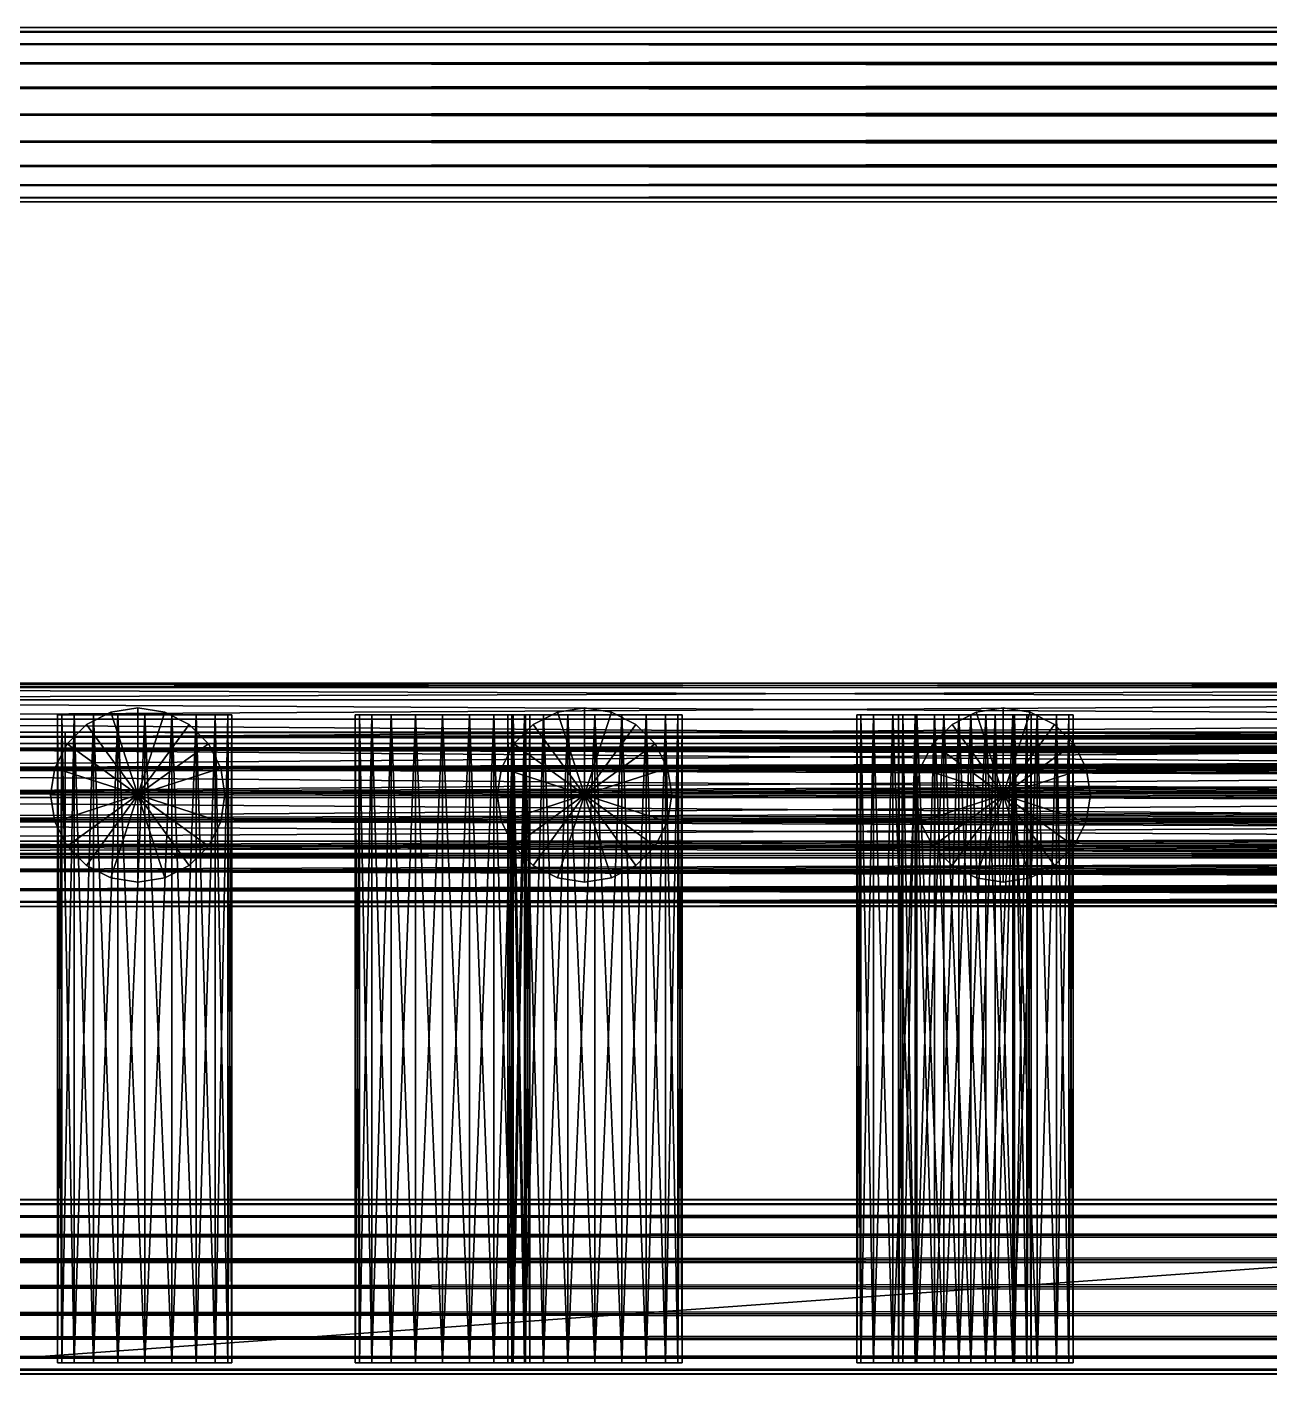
# Model space of a CAD drawing. Extents: x 51658 to 54704, y -20804 to -20635.
# Drawn here: x 53249.04 to 53284.63, y -20727.65 to -20688.29 of the extents above; entities that cross this region are included whole.
import ezdxf

# ---------------------------------------------------------------- set-up
doc = ezdxf.new("R2010")
doc.units = 0
doc.header["$MEASUREMENT"] = 0
for name, color, linetype in [('CABLEBASE__120_', 7, 'CONTINUOUS'), ('CABLEBASE__121_', 7, 'CONTINUOUS'), ('CABLEBASE__122_', 7, 'CONTINUOUS'), ('CABLEBASE__1__3', 7, 'CONTINUOUS'), ('CABLEBASE__37_', 7, 'CONTINUOUS'), ('CABLEBASE__38_', 7, 'CONTINUOUS'), ('CABLEBASE__39_', 7, 'CONTINUOUS'), ('CABLEBASE__41_', 7, 'CONTINUOUS'), ('CABLEBASE__42_', 7, 'CONTINUOUS'), ('CABLEBASE__44_', 7, 'CONTINUOUS'), ('CABLEBASE__45_', 7, 'CONTINUOUS'), ('CABLEBASE__47_', 7, 'CONTINUOUS'), ('CABLEBASE__49_', 7, 'CONTINUOUS'), ('CABLEBASE__51_', 7, 'CONTINUOUS'), ('CABLEBASE__88_', 7, 'CONTINUOUS'), ('PINES1__1_', 2, 'CONTINUOUS'), ('PINES1__2_', 2, 'CONTINUOUS')]:
    doc.layers.add(name, color=color, linetype=linetype)

msp = doc.modelspace()

# ---------------------------------------------------------------- meshes
at = {"layer": 'CABLEBASE__120_', "color": 7}
mesh = msp.add_polyface(dxfattribs=at)
corners = [(53224.064073, -20708.814268, 19753.75577), (53224.064073, -20708.117347, 19754.110869), (53224.064073, -20707.564267, 19754.663949), (53224.064073, -20707.209168, 19755.36087), (53224.064073, -20707.08681, 19756.133413), (53224.064073, -20707.209169, 19756.905956), (53224.064073, -20707.564268, 19757.602877), (53224.064073, -20708.117347, 19758.155956), (53224.064073, -20708.814268, 19758.511055), (53224.064073, -20709.586811, 19758.633414), (53224.064073, -20710.359354, 19758.511055), (53224.064073, -20711.056274, 19758.155956), (53224.064073, -20711.609354, 19757.602877), (53224.064073, -20711.964453, 19756.905956), (53224.064073, -20712.086811, 19756.133413), (53224.064073, -20711.964453, 19755.360871), (53224.064073, -20711.609354, 19754.66395), (53224.064073, -20711.056274, 19754.110871), (53224.064073, -20710.359354, 19753.755772), (53224.064073, -20709.586811, 19753.633413), (53318.860236, -20708.814268, 19753.75577), (53318.860236, -20708.117347, 19754.110869), (53318.860236, -20707.564267, 19754.663949), (53318.860236, -20707.209168, 19755.36087), (53318.860236, -20707.08681, 19756.133413), (53318.860236, -20707.209169, 19756.905956), (53318.860236, -20707.564268, 19757.602877), (53318.860236, -20708.117347, 19758.155956), (53318.860236, -20708.814268, 19758.511055), (53318.860236, -20709.586811, 19758.633414), (53318.860236, -20710.359354, 19758.511055), (53318.860236, -20711.056274, 19758.155956), (53318.860236, -20711.609354, 19757.602877), (53318.860236, -20711.964453, 19756.905956), (53318.860236, -20712.086811, 19756.133413), (53318.860236, -20711.964453, 19755.360871), (53318.860236, -20711.609354, 19754.66395), (53318.860236, -20711.056274, 19754.110871), (53318.860236, -20710.359354, 19753.755772), (53318.860236, -20709.586811, 19753.633413), (53224.064073, -20709.586811, 19756.133413), (53318.860236, -20709.586811, 19756.133413)]
mesh.append_faces([[corners[k] for k in face] for face in [(20, 21, 0), (21, 1, 0), (21, 22, 1), (22, 2, 1), (22, 23, 2), (23, 3, 2), (23, 24, 3), (24, 4, 3), (24, 25, 4), (25, 5, 4), (25, 26, 5), (26, 6, 5), (26, 27, 6), (27, 7, 6), (27, 28, 7), (28, 8, 7), (28, 29, 8), (29, 9, 8), (29, 30, 9), (30, 10, 9), (30, 31, 10), (31, 11, 10), (31, 32, 11), (32, 12, 11), (32, 33, 12), (33, 13, 12), (33, 34, 13), (34, 14, 13), (34, 35, 14), (35, 15, 14), (35, 36, 15), (36, 16, 15), (36, 37, 16), (37, 17, 16), (37, 38, 17), (38, 18, 17), (38, 39, 18), (39, 19, 18), (39, 20, 19), (20, 0, 19), (41, 39, 38), (41, 38, 37), (41, 20, 39), (41, 37, 36), (41, 21, 20), (41, 36, 35), (41, 22, 21), (41, 35, 34), (41, 23, 22), (41, 34, 33), (41, 24, 23), (41, 33, 32), (41, 25, 24), (41, 32, 31), (41, 26, 25), (41, 31, 30), (41, 27, 26), (41, 30, 29), (41, 28, 27), (41, 29, 28), (40, 18, 19), (40, 19, 0), (40, 17, 18), (40, 0, 1), (40, 16, 17), (40, 1, 2), (40, 15, 16), (40, 2, 3), (40, 14, 15), (40, 3, 4), (40, 13, 14), (40, 4, 5), (40, 12, 13), (40, 5, 6), (40, 11, 12), (40, 6, 7), (40, 10, 11), (40, 7, 8), (40, 9, 10), (40, 8, 9)]], dxfattribs={"color": 7})
at = {"layer": 'CABLEBASE__121_', "color": 7}
mesh = msp.add_polyface(dxfattribs=at)
corners = [(53277.679767, -20726.56404, 19756.260853), (53277.324668, -20726.56404, 19755.563932), (53276.771588, -20726.56404, 19755.010852), (53276.074667, -20726.56404, 19754.655753), (53275.302124, -20726.56404, 19754.533395), (53274.529581, -20726.56404, 19754.655753), (53273.83266, -20726.56404, 19755.010852), (53273.279581, -20726.56404, 19755.563932), (53272.924482, -20726.56404, 19756.260853), (53272.802123, -20726.56404, 19757.033396), (53272.924482, -20726.56404, 19757.805938), (53273.279581, -20726.56404, 19758.502859), (53273.832661, -20726.56404, 19759.055939), (53274.529581, -20726.56404, 19759.411037), (53275.302124, -20726.56404, 19759.533396), (53276.074666, -20726.56404, 19759.411037), (53276.771587, -20726.56404, 19759.055938), (53277.324667, -20726.56404, 19758.502859), (53277.679765, -20726.56404, 19757.805938), (53277.802124, -20726.56404, 19757.033396), (53277.679767, -20707.989583, 19756.260853), (53277.324668, -20707.989583, 19755.563932), (53276.771588, -20707.989583, 19755.010852), (53276.074667, -20707.989583, 19754.655753), (53275.302124, -20707.989583, 19754.533395), (53274.529581, -20707.989583, 19754.655753), (53273.83266, -20707.989583, 19755.010852), (53273.279581, -20707.989583, 19755.563932), (53272.924482, -20707.989583, 19756.260853), (53272.802123, -20707.989583, 19757.033396), (53272.924482, -20707.989583, 19757.805938), (53273.279581, -20707.989583, 19758.502859), (53273.832661, -20707.989583, 19759.055939), (53274.529581, -20707.989583, 19759.411037), (53275.302124, -20707.989583, 19759.533396), (53276.074666, -20707.989583, 19759.411037), (53276.771587, -20707.989583, 19759.055938), (53277.324667, -20707.989583, 19758.502859), (53277.679765, -20707.989583, 19757.805938), (53277.802124, -20707.989583, 19757.033396), (53275.302124, -20726.56404, 19757.033396), (53275.302124, -20707.989583, 19757.033396)]
mesh.append_faces([[corners[k] for k in face] for face in [(20, 21, 0), (21, 1, 0), (21, 22, 1), (22, 2, 1), (22, 23, 2), (23, 3, 2), (23, 24, 3), (24, 4, 3), (24, 25, 4), (25, 5, 4), (25, 26, 5), (26, 6, 5), (26, 27, 6), (27, 7, 6), (27, 28, 7), (28, 8, 7), (28, 29, 8), (29, 9, 8), (29, 30, 9), (30, 10, 9), (30, 31, 10), (31, 11, 10), (31, 32, 11), (32, 12, 11), (32, 33, 12), (33, 13, 12), (33, 34, 13), (34, 14, 13), (34, 35, 14), (35, 15, 14), (35, 36, 15), (36, 16, 15), (36, 37, 16), (37, 17, 16), (37, 38, 17), (38, 18, 17), (38, 39, 18), (39, 19, 18), (39, 20, 19), (20, 0, 19), (41, 39, 38), (41, 38, 37), (41, 20, 39), (41, 37, 36), (41, 21, 20), (41, 36, 35), (41, 22, 21), (41, 35, 34), (41, 23, 22), (41, 34, 33), (41, 24, 23), (41, 33, 32), (41, 25, 24), (41, 32, 31), (41, 26, 25), (41, 31, 30), (41, 27, 26), (41, 30, 29), (41, 28, 27), (41, 29, 28), (40, 18, 19), (40, 19, 0), (40, 17, 18), (40, 0, 1), (40, 16, 17), (40, 1, 2), (40, 15, 16), (40, 2, 3), (40, 14, 15), (40, 3, 4), (40, 13, 14), (40, 4, 5), (40, 12, 13), (40, 5, 6), (40, 11, 12), (40, 6, 7), (40, 10, 11), (40, 7, 8), (40, 9, 10), (40, 8, 9)]], dxfattribs={"color": 7})
at = {"layer": 'CABLEBASE__122_', "color": 7}
mesh = msp.add_polyface(dxfattribs=at)
corners = [(53263.309802, -20726.56404, 19756.260853), (53262.954703, -20726.56404, 19755.563932), (53262.401623, -20726.56404, 19755.010852), (53261.704702, -20726.56404, 19754.655753), (53260.932159, -20726.56404, 19754.533395), (53260.159617, -20726.56404, 19754.655753), (53259.462696, -20726.56404, 19755.010852), (53258.909616, -20726.56404, 19755.563932), (53258.554517, -20726.56404, 19756.260853), (53258.432159, -20726.56404, 19757.033396), (53258.554517, -20726.56404, 19757.805938), (53258.909616, -20726.56404, 19758.502859), (53259.462696, -20726.56404, 19759.055939), (53260.159617, -20726.56404, 19759.411037), (53260.932159, -20726.56404, 19759.533396), (53261.704702, -20726.56404, 19759.411037), (53262.401623, -20726.56404, 19759.055938), (53262.954702, -20726.56404, 19758.502859), (53263.309801, -20726.56404, 19757.805938), (53263.432159, -20726.56404, 19757.033396), (53263.309802, -20707.989583, 19756.260853), (53262.954703, -20707.989583, 19755.563932), (53262.401623, -20707.989583, 19755.010852), (53261.704702, -20707.989583, 19754.655753), (53260.932159, -20707.989583, 19754.533395), (53260.159617, -20707.989583, 19754.655753), (53259.462696, -20707.989583, 19755.010852), (53258.909616, -20707.989583, 19755.563932), (53258.554517, -20707.989583, 19756.260853), (53258.432159, -20707.989583, 19757.033396), (53258.554517, -20707.989583, 19757.805938), (53258.909616, -20707.989583, 19758.502859), (53259.462696, -20707.989583, 19759.055939), (53260.159617, -20707.989583, 19759.411037), (53260.932159, -20707.989583, 19759.533396), (53261.704702, -20707.989583, 19759.411037), (53262.401623, -20707.989583, 19759.055938), (53262.954702, -20707.989583, 19758.502859), (53263.309801, -20707.989583, 19757.805938), (53263.432159, -20707.989583, 19757.033396), (53260.932159, -20726.56404, 19757.033396), (53260.932159, -20707.989583, 19757.033396)]
mesh.append_faces([[corners[k] for k in face] for face in [(20, 21, 0), (21, 1, 0), (21, 22, 1), (22, 2, 1), (22, 23, 2), (23, 3, 2), (23, 24, 3), (24, 4, 3), (24, 25, 4), (25, 5, 4), (25, 26, 5), (26, 6, 5), (26, 27, 6), (27, 7, 6), (27, 28, 7), (28, 8, 7), (28, 29, 8), (29, 9, 8), (29, 30, 9), (30, 10, 9), (30, 31, 10), (31, 11, 10), (31, 32, 11), (32, 12, 11), (32, 33, 12), (33, 13, 12), (33, 34, 13), (34, 14, 13), (34, 35, 14), (35, 15, 14), (35, 36, 15), (36, 16, 15), (36, 37, 16), (37, 17, 16), (37, 38, 17), (38, 18, 17), (38, 39, 18), (39, 19, 18), (39, 20, 19), (20, 0, 19), (41, 39, 38), (41, 38, 37), (41, 20, 39), (41, 37, 36), (41, 21, 20), (41, 36, 35), (41, 22, 21), (41, 35, 34), (41, 23, 22), (41, 34, 33), (41, 24, 23), (41, 33, 32), (41, 25, 24), (41, 32, 31), (41, 26, 25), (41, 31, 30), (41, 27, 26), (41, 30, 29), (41, 28, 27), (41, 29, 28), (40, 18, 19), (40, 19, 0), (40, 17, 18), (40, 0, 1), (40, 16, 17), (40, 1, 2), (40, 15, 16), (40, 2, 3), (40, 14, 15), (40, 3, 4), (40, 13, 14), (40, 4, 5), (40, 12, 13), (40, 5, 6), (40, 11, 12), (40, 6, 7), (40, 10, 11), (40, 7, 8), (40, 9, 10), (40, 8, 9)]], dxfattribs={"color": 7})
at = {"layer": 'CABLEBASE__1__3', "color": 7}
mesh = msp.add_polyface(dxfattribs=at)
corners = [(53191.319308, -20723.614268, 20479.055773), (53191.319308, -20722.917347, 20479.410872), (53191.319308, -20722.364268, 20479.963951), (53191.319308, -20722.009169, 20480.660873), (53191.319308, -20721.88681, 20481.433415), (53191.319308, -20722.009169, 20482.205958), (53191.319308, -20722.364268, 20482.902879), (53191.319308, -20722.917348, 20483.455959), (53191.319308, -20723.614269, 20483.811057), (53191.319308, -20724.386811, 20483.933416), (53191.319308, -20725.159354, 20483.811057), (53191.319308, -20725.856275, 20483.455958), (53191.319308, -20726.409354, 20482.902879), (53191.319308, -20726.764453, 20482.205958), (53191.319308, -20726.886812, 20481.433415), (53191.319308, -20726.764453, 20480.660873), (53191.319308, -20726.409354, 20479.963952), (53191.319308, -20725.856275, 20479.410873), (53191.319308, -20725.159354, 20479.055774), (53191.319308, -20724.386811, 20478.933415), (54316.868352, -20723.614268, 20479.055773), (54316.868352, -20722.917347, 20479.410872), (54316.868352, -20722.364268, 20479.963951), (54316.868352, -20722.009169, 20480.660873), (54316.868352, -20721.88681, 20481.433415), (54316.868352, -20722.009169, 20482.205958), (54316.868352, -20722.364268, 20482.902879), (54316.868352, -20722.917348, 20483.455959), (54316.868352, -20723.614269, 20483.811057), (54316.868352, -20724.386811, 20483.933416), (54316.868352, -20725.159354, 20483.811057), (54316.868352, -20725.856275, 20483.455958), (54316.868352, -20726.409354, 20482.902879), (54316.868352, -20726.764453, 20482.205958), (54316.868352, -20726.886812, 20481.433415), (54316.868352, -20726.764453, 20480.660873), (54316.868352, -20726.409354, 20479.963952), (54316.868352, -20725.856275, 20479.410873), (54316.868352, -20725.159354, 20479.055774), (54316.868352, -20724.386811, 20478.933415), (53191.319308, -20724.386811, 20481.433415), (54316.868352, -20724.386811, 20481.433415)]
mesh.append_faces([[corners[k] for k in face] for face in [(20, 21, 0), (21, 1, 0), (21, 22, 1), (22, 2, 1), (22, 23, 2), (23, 3, 2), (23, 24, 3), (24, 4, 3), (24, 25, 4), (25, 5, 4), (25, 26, 5), (26, 6, 5), (26, 27, 6), (27, 7, 6), (27, 28, 7), (28, 8, 7), (28, 29, 8), (29, 9, 8), (29, 30, 9), (30, 10, 9), (30, 31, 10), (31, 11, 10), (31, 32, 11), (32, 12, 11), (32, 33, 12), (33, 13, 12), (33, 34, 13), (34, 14, 13), (34, 35, 14), (35, 15, 14), (35, 36, 15), (36, 16, 15), (36, 37, 16), (37, 17, 16), (37, 38, 17), (38, 18, 17), (38, 39, 18), (39, 19, 18), (39, 20, 19), (20, 0, 19), (41, 39, 38), (41, 38, 37), (41, 20, 39), (41, 37, 36), (41, 21, 20), (41, 36, 35), (41, 22, 21), (41, 35, 34), (41, 23, 22), (41, 34, 33), (41, 24, 23), (41, 33, 32), (41, 25, 24), (41, 32, 31), (41, 26, 25), (41, 31, 30), (41, 27, 26), (41, 30, 29), (41, 28, 27), (41, 29, 28), (40, 18, 19), (40, 19, 0), (40, 17, 18), (40, 0, 1), (40, 16, 17), (40, 1, 2), (40, 15, 16), (40, 2, 3), (40, 14, 15), (40, 3, 4), (40, 13, 14), (40, 4, 5), (40, 12, 13), (40, 5, 6), (40, 11, 12), (40, 6, 7), (40, 10, 11), (40, 7, 8), (40, 9, 10), (40, 8, 9)]], dxfattribs={"color": 7})
at = {"layer": 'CABLEBASE__37_', "color": 7}
mesh = msp.add_polyface(dxfattribs=at)
corners = [(53278.879775, -20726.56404, 19777.860861), (53278.524676, -20726.56404, 19777.16394), (53277.971596, -20726.56404, 19776.61086), (53277.274675, -20726.56404, 19776.255761), (53276.502132, -20726.56404, 19776.133403), (53275.72959, -20726.56404, 19776.255761), (53275.032669, -20726.56404, 19776.61086), (53274.479589, -20726.56404, 19777.16394), (53274.12449, -20726.56404, 19777.860861), (53274.002132, -20726.56404, 19778.633404), (53274.12449, -20726.56404, 19779.405946), (53274.479589, -20726.56404, 19780.102867), (53275.032669, -20726.56404, 19780.655947), (53275.72959, -20726.56404, 19781.011045), (53276.502132, -20726.56404, 19781.133404), (53277.274675, -20726.56404, 19781.011045), (53277.971596, -20726.56404, 19780.655946), (53278.524675, -20726.56404, 19780.102867), (53278.879774, -20726.56404, 19779.405946), (53279.002132, -20726.56404, 19778.633404), (53278.879775, -20707.989583, 19777.860861), (53278.524676, -20707.989583, 19777.16394), (53277.971596, -20707.989583, 19776.61086), (53277.274675, -20707.989583, 19776.255761), (53276.502132, -20707.989583, 19776.133403), (53275.72959, -20707.989583, 19776.255761), (53275.032669, -20707.989583, 19776.61086), (53274.479589, -20707.989583, 19777.16394), (53274.12449, -20707.989583, 19777.860861), (53274.002132, -20707.989583, 19778.633404), (53274.12449, -20707.989583, 19779.405946), (53274.479589, -20707.989583, 19780.102867), (53275.032669, -20707.989583, 19780.655947), (53275.72959, -20707.989583, 19781.011045), (53276.502132, -20707.989583, 19781.133404), (53277.274675, -20707.989583, 19781.011045), (53277.971596, -20707.989583, 19780.655946), (53278.524675, -20707.989583, 19780.102867), (53278.879774, -20707.989583, 19779.405946), (53279.002132, -20707.989583, 19778.633404), (53276.502132, -20726.56404, 19778.633404), (53276.502132, -20707.989583, 19778.633404)]
mesh.append_faces([[corners[k] for k in face] for face in [(20, 21, 0), (21, 1, 0), (21, 22, 1), (22, 2, 1), (22, 23, 2), (23, 3, 2), (23, 24, 3), (24, 4, 3), (24, 25, 4), (25, 5, 4), (25, 26, 5), (26, 6, 5), (26, 27, 6), (27, 7, 6), (27, 28, 7), (28, 8, 7), (28, 29, 8), (29, 9, 8), (29, 30, 9), (30, 10, 9), (30, 31, 10), (31, 11, 10), (31, 32, 11), (32, 12, 11), (32, 33, 12), (33, 13, 12), (33, 34, 13), (34, 14, 13), (34, 35, 14), (35, 15, 14), (35, 36, 15), (36, 16, 15), (36, 37, 16), (37, 17, 16), (37, 38, 17), (38, 18, 17), (38, 39, 18), (39, 19, 18), (39, 20, 19), (20, 0, 19), (41, 39, 38), (41, 38, 37), (41, 20, 39), (41, 37, 36), (41, 21, 20), (41, 36, 35), (41, 22, 21), (41, 35, 34), (41, 23, 22), (41, 34, 33), (41, 24, 23), (41, 33, 32), (41, 25, 24), (41, 32, 31), (41, 26, 25), (41, 31, 30), (41, 27, 26), (41, 30, 29), (41, 28, 27), (41, 29, 28), (40, 18, 19), (40, 19, 0), (40, 17, 18), (40, 0, 1), (40, 16, 17), (40, 1, 2), (40, 15, 16), (40, 2, 3), (40, 14, 15), (40, 3, 4), (40, 13, 14), (40, 4, 5), (40, 12, 13), (40, 5, 6), (40, 11, 12), (40, 6, 7), (40, 10, 11), (40, 7, 8), (40, 9, 10), (40, 8, 9)]], dxfattribs={"color": 7})
at = {"layer": 'CABLEBASE__38_', "color": 7}
mesh = msp.add_polyface(dxfattribs=at)
corners = [(53279.379787, -20709.514265, 19776.712227), (53279.024688, -20708.817344, 19776.712227), (53278.471608, -20708.264264, 19776.712227), (53277.774687, -20707.909165, 19776.712227), (53277.002144, -20707.786807, 19776.712227), (53276.229601, -20707.909165, 19776.712227), (53275.53268, -20708.264265, 19776.712227), (53274.979601, -20708.817344, 19776.712227), (53274.624502, -20709.514265, 19776.712227), (53274.502143, -20710.286808, 19776.712227), (53274.624502, -20711.059351, 19776.712227), (53274.979601, -20711.756272, 19776.712227), (53275.53268, -20712.309351, 19776.712227), (53276.229601, -20712.66445, 19776.712227), (53277.002144, -20712.786809, 19776.712227), (53277.774686, -20712.66445, 19776.712227), (53278.471607, -20712.309351, 19776.712227), (53279.024686, -20711.756271, 19776.712227), (53279.379785, -20711.059351, 19776.712227), (53279.502144, -20710.286808, 19776.712227), (53279.379787, -20709.514265, 20003.55463), (53279.024688, -20708.817344, 20003.55463), (53278.471608, -20708.264264, 20003.55463), (53277.774687, -20707.909165, 20003.55463), (53277.002144, -20707.786807, 20003.55463), (53276.229601, -20707.909165, 20003.55463), (53275.53268, -20708.264265, 20003.55463), (53274.979601, -20708.817344, 20003.55463), (53274.624502, -20709.514265, 20003.55463), (53274.502143, -20710.286808, 20003.55463), (53274.624502, -20711.059351, 20003.55463), (53274.979601, -20711.756272, 20003.55463), (53275.53268, -20712.309351, 20003.55463), (53276.229601, -20712.66445, 20003.55463), (53277.002144, -20712.786809, 20003.55463), (53277.774686, -20712.66445, 20003.55463), (53278.471607, -20712.309351, 20003.55463), (53279.024686, -20711.756271, 20003.55463), (53279.379785, -20711.059351, 20003.55463), (53279.502144, -20710.286808, 20003.55463), (53277.002144, -20710.286808, 19776.712227), (53277.002144, -20710.286808, 20003.55463)]
mesh.append_faces([[corners[k] for k in face] for face in [(20, 21, 0), (21, 1, 0), (21, 22, 1), (22, 2, 1), (22, 23, 2), (23, 3, 2), (23, 24, 3), (24, 4, 3), (24, 25, 4), (25, 5, 4), (25, 26, 5), (26, 6, 5), (26, 27, 6), (27, 7, 6), (27, 28, 7), (28, 8, 7), (28, 29, 8), (29, 9, 8), (29, 30, 9), (30, 10, 9), (30, 31, 10), (31, 11, 10), (31, 32, 11), (32, 12, 11), (32, 33, 12), (33, 13, 12), (33, 34, 13), (34, 14, 13), (34, 35, 14), (35, 15, 14), (35, 36, 15), (36, 16, 15), (36, 37, 16), (37, 17, 16), (37, 38, 17), (38, 18, 17), (38, 39, 18), (39, 19, 18), (39, 20, 19), (20, 0, 19), (41, 39, 38), (41, 38, 37), (41, 20, 39), (41, 37, 36), (41, 21, 20), (41, 36, 35), (41, 22, 21), (41, 35, 34), (41, 23, 22), (41, 34, 33), (41, 24, 23), (41, 33, 32), (41, 25, 24), (41, 32, 31), (41, 26, 25), (41, 31, 30), (41, 27, 26), (41, 30, 29), (41, 28, 27), (41, 29, 28), (40, 18, 19), (40, 19, 0), (40, 17, 18), (40, 0, 1), (40, 16, 17), (40, 1, 2), (40, 15, 16), (40, 2, 3), (40, 14, 15), (40, 3, 4), (40, 13, 14), (40, 4, 5), (40, 12, 13), (40, 5, 6), (40, 11, 12), (40, 6, 7), (40, 10, 11), (40, 7, 8), (40, 9, 10), (40, 8, 9)]], dxfattribs={"color": 7})
at = {"layer": 'CABLEBASE__39_', "color": 7}
mesh = msp.add_polyface(dxfattribs=at)
corners = [(53275.037783, -20710.214262, 19998.655759), (53275.037783, -20709.517341, 19999.010858), (53275.037783, -20708.964261, 19999.563937), (53275.037783, -20708.609162, 20000.260859), (53275.037783, -20708.486804, 20001.033401), (53275.037783, -20708.609163, 20001.805944), (53275.037783, -20708.964262, 20002.502865), (53275.037783, -20709.517341, 20003.055945), (53275.037783, -20710.214262, 20003.411043), (53275.037783, -20710.986805, 20003.533402), (53275.037783, -20711.759348, 20003.411043), (53275.037783, -20712.456268, 20003.055944), (53275.037783, -20713.009348, 20002.502865), (53275.037783, -20713.364447, 20001.805944), (53275.037783, -20713.486805, 20001.033402), (53275.037783, -20713.364446, 20000.260859), (53275.037783, -20713.009348, 19999.563938), (53275.037783, -20712.456268, 19999.010859), (53275.037783, -20711.759347, 19998.65576), (53275.037783, -20710.986805, 19998.533401), (53443.80644, -20710.214262, 19998.655759), (53443.80644, -20709.517341, 19999.010858), (53443.80644, -20708.964261, 19999.563937), (53443.80644, -20708.609162, 20000.260859), (53443.80644, -20708.486804, 20001.033401), (53443.80644, -20708.609163, 20001.805944), (53443.80644, -20708.964262, 20002.502865), (53443.80644, -20709.517341, 20003.055945), (53443.80644, -20710.214262, 20003.411043), (53443.80644, -20710.986805, 20003.533402), (53443.80644, -20711.759348, 20003.411043), (53443.80644, -20712.456268, 20003.055944), (53443.80644, -20713.009348, 20002.502865), (53443.80644, -20713.364447, 20001.805944), (53443.80644, -20713.486805, 20001.033402), (53443.80644, -20713.364446, 20000.260859), (53443.80644, -20713.009348, 19999.563938), (53443.80644, -20712.456268, 19999.010859), (53443.80644, -20711.759347, 19998.65576), (53443.80644, -20710.986805, 19998.533401), (53275.037783, -20710.986805, 20001.033401), (53443.80644, -20710.986805, 20001.033401)]
mesh.append_faces([[corners[k] for k in face] for face in [(20, 21, 0), (21, 1, 0), (21, 22, 1), (22, 2, 1), (22, 23, 2), (23, 3, 2), (23, 24, 3), (24, 4, 3), (24, 25, 4), (25, 5, 4), (25, 26, 5), (26, 6, 5), (26, 27, 6), (27, 7, 6), (27, 28, 7), (28, 8, 7), (28, 29, 8), (29, 9, 8), (29, 30, 9), (30, 10, 9), (30, 31, 10), (31, 11, 10), (31, 32, 11), (32, 12, 11), (32, 33, 12), (33, 13, 12), (33, 34, 13), (34, 14, 13), (34, 35, 14), (35, 15, 14), (35, 36, 15), (36, 16, 15), (36, 37, 16), (37, 17, 16), (37, 38, 17), (38, 18, 17), (38, 39, 18), (39, 19, 18), (39, 20, 19), (20, 0, 19), (41, 39, 38), (41, 38, 37), (41, 20, 39), (41, 37, 36), (41, 21, 20), (41, 36, 35), (41, 22, 21), (41, 35, 34), (41, 23, 22), (41, 34, 33), (41, 24, 23), (41, 33, 32), (41, 25, 24), (41, 32, 31), (41, 26, 25), (41, 31, 30), (41, 27, 26), (41, 30, 29), (41, 28, 27), (41, 29, 28), (40, 18, 19), (40, 19, 0), (40, 17, 18), (40, 0, 1), (40, 16, 17), (40, 1, 2), (40, 15, 16), (40, 2, 3), (40, 14, 15), (40, 3, 4), (40, 13, 14), (40, 4, 5), (40, 12, 13), (40, 5, 6), (40, 11, 12), (40, 6, 7), (40, 10, 11), (40, 7, 8), (40, 9, 10), (40, 8, 9)]], dxfattribs={"color": 7})
at = {"layer": 'CABLEBASE__41_', "color": 7}
mesh = msp.add_polyface(dxfattribs=at)
corners = [(53267.679729, -20726.56404, 19777.860861), (53267.32463, -20726.56404, 19777.16394), (53266.77155, -20726.56404, 19776.61086), (53266.074629, -20726.56404, 19776.255761), (53265.302086, -20726.56404, 19776.133403), (53264.529543, -20726.56404, 19776.255761), (53263.832622, -20726.56404, 19776.61086), (53263.279543, -20726.56404, 19777.16394), (53262.924444, -20726.56404, 19777.860861), (53262.802085, -20726.56404, 19778.633404), (53262.924444, -20726.56404, 19779.405946), (53263.279543, -20726.56404, 19780.102867), (53263.832622, -20726.56404, 19780.655947), (53264.529543, -20726.56404, 19781.011045), (53265.302086, -20726.56404, 19781.133404), (53266.074628, -20726.56404, 19781.011045), (53266.771549, -20726.56404, 19780.655946), (53267.324628, -20726.56404, 19780.102867), (53267.679727, -20726.56404, 19779.405946), (53267.802086, -20726.56404, 19778.633404), (53267.679729, -20707.989583, 19777.860861), (53267.32463, -20707.989583, 19777.16394), (53266.77155, -20707.989583, 19776.61086), (53266.074629, -20707.989583, 19776.255761), (53265.302086, -20707.989583, 19776.133403), (53264.529543, -20707.989583, 19776.255761), (53263.832622, -20707.989583, 19776.61086), (53263.279543, -20707.989583, 19777.16394), (53262.924444, -20707.989583, 19777.860861), (53262.802085, -20707.989583, 19778.633404), (53262.924444, -20707.989583, 19779.405946), (53263.279543, -20707.989583, 19780.102867), (53263.832622, -20707.989583, 19780.655947), (53264.529543, -20707.989583, 19781.011045), (53265.302086, -20707.989583, 19781.133404), (53266.074628, -20707.989583, 19781.011045), (53266.771549, -20707.989583, 19780.655946), (53267.324628, -20707.989583, 19780.102867), (53267.679727, -20707.989583, 19779.405946), (53267.802086, -20707.989583, 19778.633404), (53265.302086, -20726.56404, 19778.633404), (53265.302086, -20707.989583, 19778.633404)]
mesh.append_faces([[corners[k] for k in face] for face in [(20, 21, 0), (21, 1, 0), (21, 22, 1), (22, 2, 1), (22, 23, 2), (23, 3, 2), (23, 24, 3), (24, 4, 3), (24, 25, 4), (25, 5, 4), (25, 26, 5), (26, 6, 5), (26, 27, 6), (27, 7, 6), (27, 28, 7), (28, 8, 7), (28, 29, 8), (29, 9, 8), (29, 30, 9), (30, 10, 9), (30, 31, 10), (31, 11, 10), (31, 32, 11), (32, 12, 11), (32, 33, 12), (33, 13, 12), (33, 34, 13), (34, 14, 13), (34, 35, 14), (35, 15, 14), (35, 36, 15), (36, 16, 15), (36, 37, 16), (37, 17, 16), (37, 38, 17), (38, 18, 17), (38, 39, 18), (39, 19, 18), (39, 20, 19), (20, 0, 19), (41, 39, 38), (41, 38, 37), (41, 20, 39), (41, 37, 36), (41, 21, 20), (41, 36, 35), (41, 22, 21), (41, 35, 34), (41, 23, 22), (41, 34, 33), (41, 24, 23), (41, 33, 32), (41, 25, 24), (41, 32, 31), (41, 26, 25), (41, 31, 30), (41, 27, 26), (41, 30, 29), (41, 28, 27), (41, 29, 28), (40, 18, 19), (40, 19, 0), (40, 17, 18), (40, 0, 1), (40, 16, 17), (40, 1, 2), (40, 15, 16), (40, 2, 3), (40, 14, 15), (40, 3, 4), (40, 13, 14), (40, 4, 5), (40, 12, 13), (40, 5, 6), (40, 11, 12), (40, 6, 7), (40, 10, 11), (40, 7, 8), (40, 9, 10), (40, 8, 9)]], dxfattribs={"color": 7})
at = {"layer": 'CABLEBASE__42_', "color": 7}
mesh = msp.add_polyface(dxfattribs=at)
corners = [(53254.779758, -20726.56404, 19777.860861), (53254.424659, -20726.56404, 19777.16394), (53253.871579, -20726.56404, 19776.61086), (53253.174658, -20726.56404, 19776.255761), (53252.402115, -20726.56404, 19776.133403), (53251.629572, -20726.56404, 19776.255761), (53250.932651, -20726.56404, 19776.61086), (53250.379572, -20726.56404, 19777.16394), (53250.024473, -20726.56404, 19777.860861), (53249.902114, -20726.56404, 19778.633404), (53250.024473, -20726.56404, 19779.405946), (53250.379572, -20726.56404, 19780.102867), (53250.932651, -20726.56404, 19780.655947), (53251.629572, -20726.56404, 19781.011045), (53252.402115, -20726.56404, 19781.133404), (53253.174657, -20726.56404, 19781.011045), (53253.871578, -20726.56404, 19780.655946), (53254.424657, -20726.56404, 19780.102867), (53254.779756, -20726.56404, 19779.405946), (53254.902115, -20726.56404, 19778.633404), (53254.779758, -20707.989583, 19777.860861), (53254.424659, -20707.989583, 19777.16394), (53253.871579, -20707.989583, 19776.61086), (53253.174658, -20707.989583, 19776.255761), (53252.402115, -20707.989583, 19776.133403), (53251.629572, -20707.989583, 19776.255761), (53250.932651, -20707.989583, 19776.61086), (53250.379572, -20707.989583, 19777.16394), (53250.024473, -20707.989583, 19777.860861), (53249.902114, -20707.989583, 19778.633404), (53250.024473, -20707.989583, 19779.405946), (53250.379572, -20707.989583, 19780.102867), (53250.932651, -20707.989583, 19780.655947), (53251.629572, -20707.989583, 19781.011045), (53252.402115, -20707.989583, 19781.133404), (53253.174657, -20707.989583, 19781.011045), (53253.871578, -20707.989583, 19780.655946), (53254.424657, -20707.989583, 19780.102867), (53254.779756, -20707.989583, 19779.405946), (53254.902115, -20707.989583, 19778.633404), (53252.402115, -20726.56404, 19778.633404), (53252.402115, -20707.989583, 19778.633404)]
mesh.append_faces([[corners[k] for k in face] for face in [(20, 21, 0), (21, 1, 0), (21, 22, 1), (22, 2, 1), (22, 23, 2), (23, 3, 2), (23, 24, 3), (24, 4, 3), (24, 25, 4), (25, 5, 4), (25, 26, 5), (26, 6, 5), (26, 27, 6), (27, 7, 6), (27, 28, 7), (28, 8, 7), (28, 29, 8), (29, 9, 8), (29, 30, 9), (30, 10, 9), (30, 31, 10), (31, 11, 10), (31, 32, 11), (32, 12, 11), (32, 33, 12), (33, 13, 12), (33, 34, 13), (34, 14, 13), (34, 35, 14), (35, 15, 14), (35, 36, 15), (36, 16, 15), (36, 37, 16), (37, 17, 16), (37, 38, 17), (38, 18, 17), (38, 39, 18), (39, 19, 18), (39, 20, 19), (20, 0, 19), (41, 39, 38), (41, 38, 37), (41, 20, 39), (41, 37, 36), (41, 21, 20), (41, 36, 35), (41, 22, 21), (41, 35, 34), (41, 23, 22), (41, 34, 33), (41, 24, 23), (41, 33, 32), (41, 25, 24), (41, 32, 31), (41, 26, 25), (41, 31, 30), (41, 27, 26), (41, 30, 29), (41, 28, 27), (41, 29, 28), (40, 18, 19), (40, 19, 0), (40, 17, 18), (40, 0, 1), (40, 16, 17), (40, 1, 2), (40, 15, 16), (40, 2, 3), (40, 14, 15), (40, 3, 4), (40, 13, 14), (40, 4, 5), (40, 12, 13), (40, 5, 6), (40, 11, 12), (40, 6, 7), (40, 10, 11), (40, 7, 8), (40, 9, 10), (40, 8, 9)]], dxfattribs={"color": 7})
at = {"layer": 'CABLEBASE__44_', "color": 7}
mesh = msp.add_polyface(dxfattribs=at)
corners = [(53267.379798, -20709.514265, 19776.711893), (53267.024699, -20708.817344, 19776.711893), (53266.471619, -20708.264264, 19776.711893), (53265.774698, -20707.909165, 19776.711893), (53265.002155, -20707.786807, 19776.711893), (53264.229612, -20707.909165, 19776.711893), (53263.532692, -20708.264265, 19776.711893), (53262.979612, -20708.817344, 19776.711893), (53262.624513, -20709.514265, 19776.711893), (53262.502155, -20710.286808, 19776.711893), (53262.624513, -20711.059351, 19776.711893), (53262.979612, -20711.756272, 19776.711893), (53263.532692, -20712.309351, 19776.711893), (53264.229613, -20712.66445, 19776.711893), (53265.002155, -20712.786809, 19776.711893), (53265.774698, -20712.66445, 19776.711893), (53266.471618, -20712.309351, 19776.711893), (53267.024698, -20711.756271, 19776.711893), (53267.379797, -20711.059351, 19776.711893), (53267.502155, -20710.286808, 19776.711893), (53267.379798, -20709.514265, 20035.554934), (53267.024699, -20708.817344, 20035.554934), (53266.471619, -20708.264264, 20035.554934), (53265.774698, -20707.909165, 20035.554934), (53265.002155, -20707.786807, 20035.554934), (53264.229612, -20707.909165, 20035.554934), (53263.532692, -20708.264265, 20035.554934), (53262.979612, -20708.817344, 20035.554934), (53262.624513, -20709.514265, 20035.554934), (53262.502155, -20710.286808, 20035.554934), (53262.624513, -20711.059351, 20035.554934), (53262.979612, -20711.756272, 20035.554934), (53263.532692, -20712.309351, 20035.554934), (53264.229613, -20712.66445, 20035.554934), (53265.002155, -20712.786809, 20035.554934), (53265.774698, -20712.66445, 20035.554934), (53266.471618, -20712.309351, 20035.554934), (53267.024698, -20711.756271, 20035.554934), (53267.379797, -20711.059351, 20035.554934), (53267.502155, -20710.286808, 20035.554934), (53265.002155, -20710.286808, 19776.711893), (53265.002155, -20710.286808, 20035.554934)]
mesh.append_faces([[corners[k] for k in face] for face in [(20, 21, 0), (21, 1, 0), (21, 22, 1), (22, 2, 1), (22, 23, 2), (23, 3, 2), (23, 24, 3), (24, 4, 3), (24, 25, 4), (25, 5, 4), (25, 26, 5), (26, 6, 5), (26, 27, 6), (27, 7, 6), (27, 28, 7), (28, 8, 7), (28, 29, 8), (29, 9, 8), (29, 30, 9), (30, 10, 9), (30, 31, 10), (31, 11, 10), (31, 32, 11), (32, 12, 11), (32, 33, 12), (33, 13, 12), (33, 34, 13), (34, 14, 13), (34, 35, 14), (35, 15, 14), (35, 36, 15), (36, 16, 15), (36, 37, 16), (37, 17, 16), (37, 38, 17), (38, 18, 17), (38, 39, 18), (39, 19, 18), (39, 20, 19), (20, 0, 19), (41, 39, 38), (41, 38, 37), (41, 20, 39), (41, 37, 36), (41, 21, 20), (41, 36, 35), (41, 22, 21), (41, 35, 34), (41, 23, 22), (41, 34, 33), (41, 24, 23), (41, 33, 32), (41, 25, 24), (41, 32, 31), (41, 26, 25), (41, 31, 30), (41, 27, 26), (41, 30, 29), (41, 28, 27), (41, 29, 28), (40, 18, 19), (40, 19, 0), (40, 17, 18), (40, 0, 1), (40, 16, 17), (40, 1, 2), (40, 15, 16), (40, 2, 3), (40, 14, 15), (40, 3, 4), (40, 13, 14), (40, 4, 5), (40, 12, 13), (40, 5, 6), (40, 11, 12), (40, 6, 7), (40, 10, 11), (40, 7, 8), (40, 9, 10), (40, 8, 9)]], dxfattribs={"color": 7})
at = {"layer": 'CABLEBASE__45_', "color": 7}
mesh = msp.add_polyface(dxfattribs=at)
corners = [(53263.319987, -20710.214262, 20030.655776), (53263.319987, -20709.517341, 20031.010875), (53263.319987, -20708.964261, 20031.563955), (53263.319987, -20708.609162, 20032.260876), (53263.319987, -20708.486804, 20033.033419), (53263.319987, -20708.609163, 20033.805962), (53263.319987, -20708.964262, 20034.502882), (53263.319987, -20709.517341, 20035.055962), (53263.319987, -20710.214262, 20035.411061), (53263.319987, -20710.986805, 20035.533419), (53263.319987, -20711.759348, 20035.411061), (53263.319987, -20712.456268, 20035.055962), (53263.319987, -20713.009348, 20034.502882), (53263.319987, -20713.364447, 20033.805961), (53263.319987, -20713.486805, 20033.033419), (53263.319987, -20713.364446, 20032.260876), (53263.319987, -20713.009348, 20031.563956), (53263.319987, -20712.456268, 20031.010876), (53263.319987, -20711.759347, 20030.655777), (53263.319987, -20710.986805, 20030.533419), (53443.806249, -20710.214262, 20030.655776), (53443.806249, -20709.517341, 20031.010875), (53443.806249, -20708.964261, 20031.563955), (53443.806249, -20708.609162, 20032.260876), (53443.806249, -20708.486804, 20033.033419), (53443.806249, -20708.609163, 20033.805962), (53443.806249, -20708.964262, 20034.502882), (53443.806249, -20709.517341, 20035.055962), (53443.806249, -20710.214262, 20035.411061), (53443.806249, -20710.986805, 20035.533419), (53443.806249, -20711.759348, 20035.411061), (53443.806249, -20712.456268, 20035.055962), (53443.806249, -20713.009348, 20034.502882), (53443.806249, -20713.364447, 20033.805961), (53443.806249, -20713.486805, 20033.033419), (53443.806249, -20713.364446, 20032.260876), (53443.806249, -20713.009348, 20031.563956), (53443.806249, -20712.456268, 20031.010876), (53443.806249, -20711.759347, 20030.655777), (53443.806249, -20710.986805, 20030.533419), (53263.319987, -20710.986805, 20033.033419), (53443.806249, -20710.986805, 20033.033419)]
mesh.append_faces([[corners[k] for k in face] for face in [(20, 21, 0), (21, 1, 0), (21, 22, 1), (22, 2, 1), (22, 23, 2), (23, 3, 2), (23, 24, 3), (24, 4, 3), (24, 25, 4), (25, 5, 4), (25, 26, 5), (26, 6, 5), (26, 27, 6), (27, 7, 6), (27, 28, 7), (28, 8, 7), (28, 29, 8), (29, 9, 8), (29, 30, 9), (30, 10, 9), (30, 31, 10), (31, 11, 10), (31, 32, 11), (32, 12, 11), (32, 33, 12), (33, 13, 12), (33, 34, 13), (34, 14, 13), (34, 35, 14), (35, 15, 14), (35, 36, 15), (36, 16, 15), (36, 37, 16), (37, 17, 16), (37, 38, 17), (38, 18, 17), (38, 39, 18), (39, 19, 18), (39, 20, 19), (20, 0, 19), (41, 39, 38), (41, 38, 37), (41, 20, 39), (41, 37, 36), (41, 21, 20), (41, 36, 35), (41, 22, 21), (41, 35, 34), (41, 23, 22), (41, 34, 33), (41, 24, 23), (41, 33, 32), (41, 25, 24), (41, 32, 31), (41, 26, 25), (41, 31, 30), (41, 27, 26), (41, 30, 29), (41, 28, 27), (41, 29, 28), (40, 18, 19), (40, 19, 0), (40, 17, 18), (40, 0, 1), (40, 16, 17), (40, 1, 2), (40, 15, 16), (40, 2, 3), (40, 14, 15), (40, 3, 4), (40, 13, 14), (40, 4, 5), (40, 12, 13), (40, 5, 6), (40, 11, 12), (40, 6, 7), (40, 10, 11), (40, 7, 8), (40, 9, 10), (40, 8, 9)]], dxfattribs={"color": 7})
at = {"layer": 'CABLEBASE__47_', "color": 7}
mesh = msp.add_polyface(dxfattribs=at)
corners = [(53254.579772, -20709.514265, 19776.717329), (53254.224673, -20708.817344, 19776.717329), (53253.671593, -20708.264264, 19776.717329), (53252.974672, -20707.909165, 19776.717329), (53252.202129, -20707.786807, 19776.717329), (53251.429586, -20707.909165, 19776.717329), (53250.732666, -20708.264265, 19776.717329), (53250.179586, -20708.817344, 19776.717329), (53249.824487, -20709.514265, 19776.717329), (53249.702129, -20710.286808, 19776.717329), (53249.824487, -20711.059351, 19776.717329), (53250.179586, -20711.756272, 19776.717329), (53250.732666, -20712.309351, 19776.717329), (53251.429587, -20712.66445, 19776.717329), (53252.202129, -20712.786809, 19776.717329), (53252.974672, -20712.66445, 19776.717329), (53253.671592, -20712.309351, 19776.717329), (53254.224672, -20711.756271, 19776.717329), (53254.579771, -20711.059351, 19776.717329), (53254.702129, -20710.286808, 19776.717329), (53254.579772, -20709.514265, 20061.909533), (53254.224673, -20708.817344, 20061.909533), (53253.671593, -20708.264264, 20061.909533), (53252.974672, -20707.909165, 20061.909533), (53252.202129, -20707.786807, 20061.909533), (53251.429586, -20707.909165, 20061.909533), (53250.732666, -20708.264265, 20061.909533), (53250.179586, -20708.817344, 20061.909533), (53249.824487, -20709.514265, 20061.909533), (53249.702129, -20710.286808, 20061.909533), (53249.824487, -20711.059351, 20061.909533), (53250.179586, -20711.756272, 20061.909533), (53250.732666, -20712.309351, 20061.909533), (53251.429587, -20712.66445, 20061.909533), (53252.202129, -20712.786809, 20061.909533), (53252.974672, -20712.66445, 20061.909533), (53253.671592, -20712.309351, 20061.909533), (53254.224672, -20711.756271, 20061.909533), (53254.579771, -20711.059351, 20061.909533), (53254.702129, -20710.286808, 20061.909533), (53252.202129, -20710.286808, 19776.717329), (53252.202129, -20710.286808, 20061.909533)]
mesh.append_faces([[corners[k] for k in face] for face in [(20, 21, 0), (21, 1, 0), (21, 22, 1), (22, 2, 1), (22, 23, 2), (23, 3, 2), (23, 24, 3), (24, 4, 3), (24, 25, 4), (25, 5, 4), (25, 26, 5), (26, 6, 5), (26, 27, 6), (27, 7, 6), (27, 28, 7), (28, 8, 7), (28, 29, 8), (29, 9, 8), (29, 30, 9), (30, 10, 9), (30, 31, 10), (31, 11, 10), (31, 32, 11), (32, 12, 11), (32, 33, 12), (33, 13, 12), (33, 34, 13), (34, 14, 13), (34, 35, 14), (35, 15, 14), (35, 36, 15), (36, 16, 15), (36, 37, 16), (37, 17, 16), (37, 38, 17), (38, 18, 17), (38, 39, 18), (39, 19, 18), (39, 20, 19), (20, 0, 19), (41, 39, 38), (41, 38, 37), (41, 20, 39), (41, 37, 36), (41, 21, 20), (41, 36, 35), (41, 22, 21), (41, 35, 34), (41, 23, 22), (41, 34, 33), (41, 24, 23), (41, 33, 32), (41, 25, 24), (41, 32, 31), (41, 26, 25), (41, 31, 30), (41, 27, 26), (41, 30, 29), (41, 28, 27), (41, 29, 28), (40, 18, 19), (40, 19, 0), (40, 17, 18), (40, 0, 1), (40, 16, 17), (40, 1, 2), (40, 15, 16), (40, 2, 3), (40, 14, 15), (40, 3, 4), (40, 13, 14), (40, 4, 5), (40, 12, 13), (40, 5, 6), (40, 11, 12), (40, 6, 7), (40, 10, 11), (40, 7, 8), (40, 9, 10), (40, 8, 9)]], dxfattribs={"color": 7})
at = {"layer": 'CABLEBASE__49_', "color": 7}
mesh = msp.add_polyface(dxfattribs=at)
corners = [(53250.122172, -20710.214262, 20057.855783), (53250.122172, -20709.517341, 20058.210882), (53250.122172, -20708.964261, 20058.763962), (53250.122172, -20708.609162, 20059.460883), (53250.122172, -20708.486804, 20060.233426), (53250.122172, -20708.609163, 20061.005969), (53250.122172, -20708.964262, 20061.70289), (53250.122172, -20709.517341, 20062.255969), (53250.122172, -20710.214262, 20062.611068), (53250.122172, -20710.986805, 20062.733427), (53250.122172, -20711.759348, 20062.611068), (53250.122172, -20712.456268, 20062.255969), (53250.122172, -20713.009348, 20061.70289), (53250.122172, -20713.364447, 20061.005969), (53250.122172, -20713.486805, 20060.233426), (53250.122172, -20713.364446, 20059.460884), (53250.122172, -20713.009348, 20058.763963), (53250.122172, -20712.456268, 20058.210884), (53250.122172, -20711.759347, 20057.855785), (53250.122172, -20710.986805, 20057.733426), (53443.801969, -20710.214262, 20057.855783), (53443.801969, -20709.517341, 20058.210882), (53443.801969, -20708.964261, 20058.763962), (53443.801969, -20708.609162, 20059.460883), (53443.801969, -20708.486804, 20060.233426), (53443.801969, -20708.609163, 20061.005969), (53443.801969, -20708.964262, 20061.70289), (53443.801969, -20709.517341, 20062.255969), (53443.801969, -20710.214262, 20062.611068), (53443.801969, -20710.986805, 20062.733427), (53443.801969, -20711.759348, 20062.611068), (53443.801969, -20712.456268, 20062.255969), (53443.801969, -20713.009348, 20061.70289), (53443.801969, -20713.364447, 20061.005969), (53443.801969, -20713.486805, 20060.233426), (53443.801969, -20713.364446, 20059.460884), (53443.801969, -20713.009348, 20058.763963), (53443.801969, -20712.456268, 20058.210884), (53443.801969, -20711.759347, 20057.855785), (53443.801969, -20710.986805, 20057.733426), (53250.122172, -20710.986805, 20060.233426), (53443.801969, -20710.986805, 20060.233426)]
mesh.append_faces([[corners[k] for k in face] for face in [(20, 21, 0), (21, 1, 0), (21, 22, 1), (22, 2, 1), (22, 23, 2), (23, 3, 2), (23, 24, 3), (24, 4, 3), (24, 25, 4), (25, 5, 4), (25, 26, 5), (26, 6, 5), (26, 27, 6), (27, 7, 6), (27, 28, 7), (28, 8, 7), (28, 29, 8), (29, 9, 8), (29, 30, 9), (30, 10, 9), (30, 31, 10), (31, 11, 10), (31, 32, 11), (32, 12, 11), (32, 33, 12), (33, 13, 12), (33, 34, 13), (34, 14, 13), (34, 35, 14), (35, 15, 14), (35, 36, 15), (36, 16, 15), (36, 37, 16), (37, 17, 16), (37, 38, 17), (38, 18, 17), (38, 39, 18), (39, 19, 18), (39, 20, 19), (20, 0, 19), (41, 39, 38), (41, 38, 37), (41, 20, 39), (41, 37, 36), (41, 21, 20), (41, 36, 35), (41, 22, 21), (41, 35, 34), (41, 23, 22), (41, 34, 33), (41, 24, 23), (41, 33, 32), (41, 25, 24), (41, 32, 31), (41, 26, 25), (41, 31, 30), (41, 27, 26), (41, 30, 29), (41, 28, 27), (41, 29, 28), (40, 18, 19), (40, 19, 0), (40, 17, 18), (40, 0, 1), (40, 16, 17), (40, 1, 2), (40, 15, 16), (40, 2, 3), (40, 14, 15), (40, 3, 4), (40, 13, 14), (40, 4, 5), (40, 12, 13), (40, 5, 6), (40, 11, 12), (40, 6, 7), (40, 10, 11), (40, 7, 8), (40, 9, 10), (40, 8, 9)]], dxfattribs={"color": 7})
at = {"layer": 'CABLEBASE__51_', "color": 7}
mesh = msp.add_polyface(dxfattribs=at)
corners = [(53237.062645, -20710.214262, 20087.615739), (53237.062645, -20709.517341, 20087.970838), (53237.062645, -20708.964261, 20088.523917), (53237.062645, -20708.609162, 20089.220839), (53237.062645, -20708.486804, 20089.993382), (53237.062645, -20708.609163, 20090.765924), (53237.062645, -20708.964262, 20091.462845), (53237.062645, -20709.517341, 20092.015925), (53237.062645, -20710.214262, 20092.371023), (53237.062645, -20710.986805, 20092.493382), (53237.062645, -20711.759348, 20092.371023), (53237.062645, -20712.456268, 20092.015924), (53237.062645, -20713.009348, 20091.462845), (53237.062645, -20713.364447, 20090.765924), (53237.062645, -20713.486805, 20089.993382), (53237.062645, -20713.364446, 20089.220839), (53237.062645, -20713.009348, 20088.523918), (53237.062645, -20712.456268, 20087.970839), (53237.062645, -20711.759347, 20087.61574), (53237.062645, -20710.986805, 20087.493381), (53443.801498, -20710.214262, 20087.615739), (53443.801498, -20709.517341, 20087.970838), (53443.801498, -20708.964261, 20088.523917), (53443.801498, -20708.609162, 20089.220839), (53443.801498, -20708.486804, 20089.993382), (53443.801498, -20708.609163, 20090.765924), (53443.801498, -20708.964262, 20091.462845), (53443.801498, -20709.517341, 20092.015925), (53443.801498, -20710.214262, 20092.371023), (53443.801498, -20710.986805, 20092.493382), (53443.801498, -20711.759348, 20092.371023), (53443.801498, -20712.456268, 20092.015924), (53443.801498, -20713.009348, 20091.462845), (53443.801498, -20713.364447, 20090.765924), (53443.801498, -20713.486805, 20089.993382), (53443.801498, -20713.364446, 20089.220839), (53443.801498, -20713.009348, 20088.523918), (53443.801498, -20712.456268, 20087.970839), (53443.801498, -20711.759347, 20087.61574), (53443.801498, -20710.986805, 20087.493381), (53237.062645, -20710.986805, 20089.993382), (53443.801498, -20710.986805, 20089.993382)]
mesh.append_faces([[corners[k] for k in face] for face in [(20, 21, 0), (21, 1, 0), (21, 22, 1), (22, 2, 1), (22, 23, 2), (23, 3, 2), (23, 24, 3), (24, 4, 3), (24, 25, 4), (25, 5, 4), (25, 26, 5), (26, 6, 5), (26, 27, 6), (27, 7, 6), (27, 28, 7), (28, 8, 7), (28, 29, 8), (29, 9, 8), (29, 30, 9), (30, 10, 9), (30, 31, 10), (31, 11, 10), (31, 32, 11), (32, 12, 11), (32, 33, 12), (33, 13, 12), (33, 34, 13), (34, 14, 13), (34, 35, 14), (35, 15, 14), (35, 36, 15), (36, 16, 15), (36, 37, 16), (37, 17, 16), (37, 38, 17), (38, 18, 17), (38, 39, 18), (39, 19, 18), (39, 20, 19), (20, 0, 19), (41, 39, 38), (41, 38, 37), (41, 20, 39), (41, 37, 36), (41, 21, 20), (41, 36, 35), (41, 22, 21), (41, 35, 34), (41, 23, 22), (41, 34, 33), (41, 24, 23), (41, 33, 32), (41, 25, 24), (41, 32, 31), (41, 26, 25), (41, 31, 30), (41, 27, 26), (41, 30, 29), (41, 28, 27), (41, 29, 28), (40, 18, 19), (40, 19, 0), (40, 17, 18), (40, 0, 1), (40, 16, 17), (40, 1, 2), (40, 15, 16), (40, 2, 3), (40, 14, 15), (40, 3, 4), (40, 13, 14), (40, 4, 5), (40, 12, 13), (40, 5, 6), (40, 11, 12), (40, 6, 7), (40, 10, 11), (40, 7, 8), (40, 9, 10), (40, 8, 9)]], dxfattribs={"color": 7})
at = {"layer": 'CABLEBASE__88_', "color": 7}
mesh = msp.add_polyface(dxfattribs=at)
corners = [(53223.24276, -20690.014272, 19776.255761), (53223.24276, -20689.317351, 19776.61086), (53223.24276, -20688.764271, 19777.16394), (53223.24276, -20688.409172, 19777.860861), (53223.24276, -20688.286813, 19778.633404), (53223.24276, -20688.409172, 19779.405947), (53223.24276, -20688.764271, 19780.102868), (53223.24276, -20689.317351, 19780.655947), (53223.24276, -20690.014272, 19781.011046), (53223.24276, -20690.786815, 19781.133404), (53223.24276, -20691.559357, 19781.011046), (53223.24276, -20692.256278, 19780.655947), (53223.24276, -20692.809358, 19780.102867), (53223.24276, -20693.164456, 19779.405946), (53223.24276, -20693.286815, 19778.633404), (53223.24276, -20693.164456, 19777.860861), (53223.24276, -20692.809357, 19777.163941), (53223.24276, -20692.256278, 19776.610861), (53223.24276, -20691.559357, 19776.255762), (53223.24276, -20690.786815, 19776.133404), (54301.361465, -20690.014272, 19776.255761), (54301.361465, -20689.317351, 19776.61086), (54301.361465, -20688.764271, 19777.16394), (54301.361465, -20688.409172, 19777.860861), (54301.361465, -20688.286813, 19778.633404), (54301.361465, -20688.409172, 19779.405947), (54301.361465, -20688.764271, 19780.102868), (54301.361465, -20689.317351, 19780.655947), (54301.361465, -20690.014272, 19781.011046), (54301.361465, -20690.786815, 19781.133404), (54301.361465, -20691.559357, 19781.011046), (54301.361465, -20692.256278, 19780.655947), (54301.361465, -20692.809358, 19780.102867), (54301.361465, -20693.164456, 19779.405946), (54301.361465, -20693.286815, 19778.633404), (54301.361465, -20693.164456, 19777.860861), (54301.361465, -20692.809357, 19777.163941), (54301.361465, -20692.256278, 19776.610861), (54301.361465, -20691.559357, 19776.255762), (54301.361465, -20690.786815, 19776.133404), (53223.24276, -20690.786815, 19778.633404), (54301.361465, -20690.786815, 19778.633404)]
mesh.append_faces([[corners[k] for k in face] for face in [(20, 21, 0), (21, 1, 0), (21, 22, 1), (22, 2, 1), (22, 23, 2), (23, 3, 2), (23, 24, 3), (24, 4, 3), (24, 25, 4), (25, 5, 4), (25, 26, 5), (26, 6, 5), (26, 27, 6), (27, 7, 6), (27, 28, 7), (28, 8, 7), (28, 29, 8), (29, 9, 8), (29, 30, 9), (30, 10, 9), (30, 31, 10), (31, 11, 10), (31, 32, 11), (32, 12, 11), (32, 33, 12), (33, 13, 12), (33, 34, 13), (34, 14, 13), (34, 35, 14), (35, 15, 14), (35, 36, 15), (36, 16, 15), (36, 37, 16), (37, 17, 16), (37, 38, 17), (38, 18, 17), (38, 39, 18), (39, 19, 18), (39, 20, 19), (20, 0, 19), (41, 39, 38), (41, 38, 37), (41, 20, 39), (41, 37, 36), (41, 21, 20), (41, 36, 35), (41, 22, 21), (41, 35, 34), (41, 23, 22), (41, 34, 33), (41, 24, 23), (41, 33, 32), (41, 25, 24), (41, 32, 31), (41, 26, 25), (41, 31, 30), (41, 27, 26), (41, 30, 29), (41, 28, 27), (41, 29, 28), (40, 18, 19), (40, 19, 0), (40, 17, 18), (40, 0, 1), (40, 16, 17), (40, 1, 2), (40, 15, 16), (40, 2, 3), (40, 14, 15), (40, 3, 4), (40, 13, 14), (40, 4, 5), (40, 12, 13), (40, 5, 6), (40, 11, 12), (40, 6, 7), (40, 10, 11), (40, 7, 8), (40, 9, 10), (40, 8, 9)]], dxfattribs={"color": 7})
at = {"layer": 'PINES1__1_', "color": 250}
mesh = msp.add_polyface(dxfattribs=at)
corners = [(53010.112518, -20743.686817, 19781.782641), (53286.695099, -20743.686817, 19781.782641), (53010.112518, -20723.686816, 19781.782641), (53286.695099, -20723.686816, 19781.782641), (53010.112518, -20723.686816, 19773.782641), (53286.695099, -20723.686816, 19773.782641), (53010.112518, -20743.686817, 19773.782641), (53286.695099, -20743.686817, 19773.782641)]
mesh.append_faces([[corners[k] for k in face] for face in [(2, 3, 0), (3, 1, 0), (4, 5, 2), (5, 3, 2), (6, 7, 4), (7, 5, 4), (0, 1, 6), (1, 7, 6), (3, 5, 1), (5, 7, 1), (4, 2, 6), (2, 0, 6)]], dxfattribs={"color": 250})
at = {"layer": 'PINES1__2_', "color": 250}
mesh = msp.add_polyface(dxfattribs=at)
corners = [(53010.112518, -20743.686817, 19761.08264), (53286.695099, -20743.686817, 19761.08264), (53010.112518, -20723.686816, 19761.08264), (53286.695099, -20723.686816, 19761.08264), (53010.112518, -20723.686816, 19753.08264), (53286.695099, -20723.686816, 19753.08264), (53010.112518, -20743.686817, 19753.08264), (53286.695099, -20743.686817, 19753.08264)]
mesh.append_faces([[corners[k] for k in face] for face in [(2, 3, 0), (3, 1, 0), (4, 5, 2), (5, 3, 2), (6, 7, 4), (7, 5, 4), (0, 1, 6), (1, 7, 6), (3, 5, 1), (5, 7, 1), (4, 2, 6), (2, 0, 6)]], dxfattribs={"color": 250})

doc.saveas('drawing.dxf')
